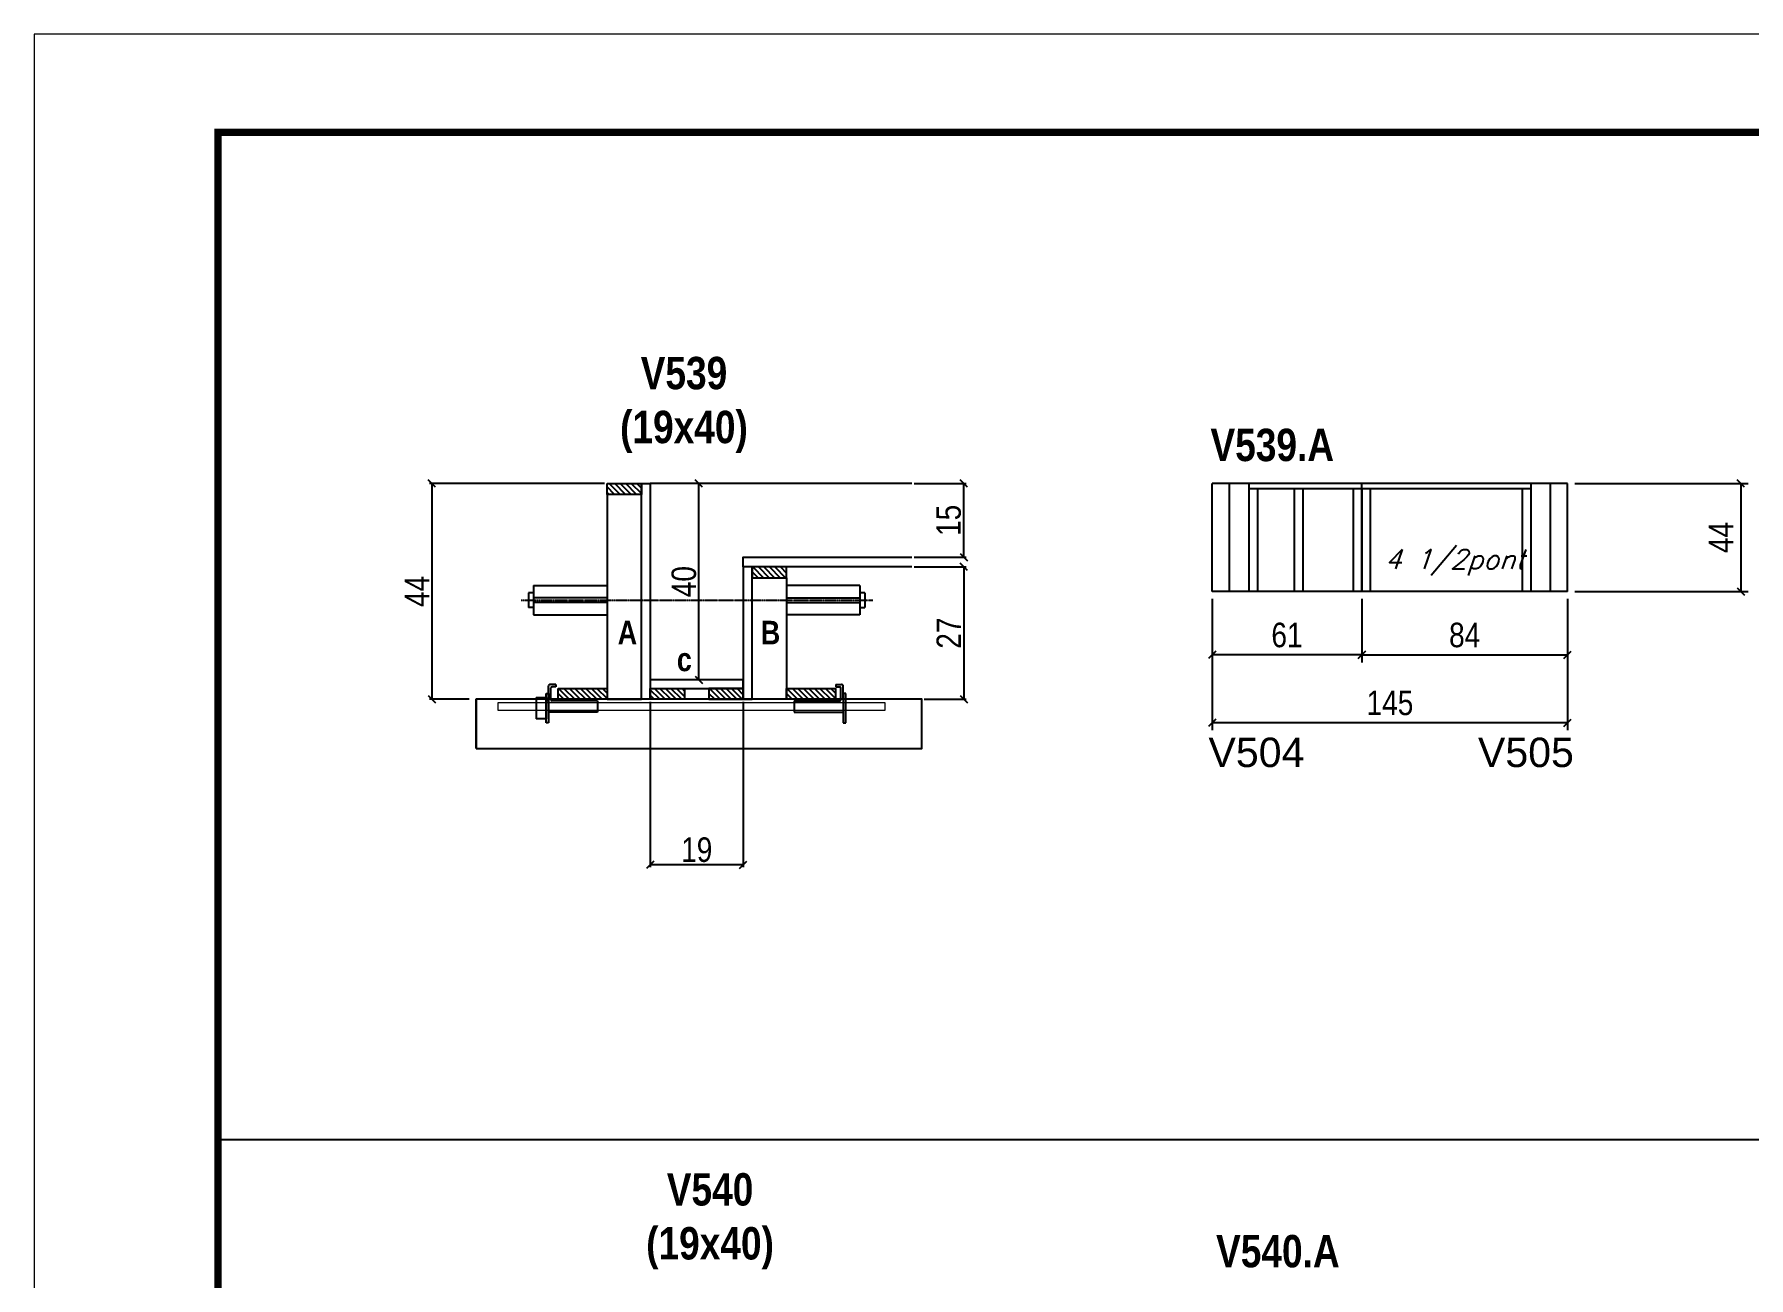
# Model space of a CAD drawing. Extents: x 3309 to 9590, y -2522 to 14608.
# Drawn here: x 8078 to 8777, y 10655 to 11162 of the extents above; entities that cross this region are included whole.
import ezdxf

# ---------------------------------------------------------------- set-up
doc = ezdxf.new("R2010")
doc.units = 0
doc.linetypes.add('DASHED', pattern=[0.75, 0.5, -0.25])
doc.linetypes.add('HIDDEN', pattern=[0.375, 0.25, -0.125])
for name, color, linetype in [('5', 5, 'Continuous'), ('barrote', 251, 'Continuous'), ('COTA', 241, 'Continuous'), ('detalhes', 4, 'Continuous'), ('NOMENCLATURA', 7, 'Continuous'), ('Painéis', 200, 'Continuous'), ('presilha', 1, 'Continuous'), ('SARR_2.2x10', 60, 'Continuous'), ('SARR_2.2x7', 40, 'Continuous'), ('SARR_3.5x7', 81, 'Continuous'), ('TENSOR', 3, 'Continuous'), ('texto', 7, 'Continuous')]:
    doc.layers.add(name, color=color, linetype=linetype)
for name, color, linetype, lineweight in [('CONCRETO', 251, 'Continuous', 25), ('Folhas', 255, 'Continuous', 9), ('SARRAFO DE PRESSAO', 251, 'DASHED', 9), ('SCO-___-LAJ', 2, 'Continuous', 0)]:
    doc.layers.add(name, color=color, linetype=linetype, lineweight=lineweight)
doc.styles.add('COTA TECNICA', font='techl___.ttf', dxfattribs={"height": 10})
doc.styles.add('COTA TECNICA 2X', font='techl___.ttf', dxfattribs={"height": 10})
doc.styles.add('Romans', font='romans.shx')
doc.styles.get("Standard").update_dxf_attribs({"font": 'arial.ttf'})
doc.styles.add('TECNICA', font='techb___.ttf', dxfattribs={"height": 10})
doc.dimstyles.new('PAINEL', dxfattribs={"dimtxt": 10, "dimasz": 3, "dimexe": 3, "dimexo": 3, "dimgap": 3, "dimtad": 1, "dimdec": 1, "dimzin": 12, "dimdsep": 46, "dimtxsty": 'COTA TECNICA', "dimblk1": 'OBLIQUE', "dimblk2": 'OBLIQUE', "dimsah": 1, "dimcen": 0.9, "dimclrd": 4, "dimclre": 4, "dimclrt": 240, "dimadec": 1, "dimazin": 3, "dimtfac": 1, "dimtdec": 1, "dimtmove": 0, "dimatfit": 3, "dimfxl": 1, "dimtolj": 1, "dimtzin": 12, "dimarcsym": 0})
doc.dimstyles.new('SECAO', dxfattribs={"dimscale": 0.333333, "dimtxt": 5, "dimasz": 9, "dimexe": 3, "dimexo": 3, "dimgap": 3, "dimtad": 1, "dimdec": 1, "dimlfac": 0.5, "dimzin": 12, "dimdsep": 46, "dimtxsty": 'COTA TECNICA 2X', "dimblk1": 'OBLIQUE', "dimblk2": 'OBLIQUE', "dimsah": 1, "dimcen": 0.9, "dimclrd": 4, "dimclre": 4, "dimclrt": 240, "dimadec": 1, "dimazin": 3, "dimtfac": 1, "dimtdec": 1, "dimtmove": 0, "dimatfit": 3, "dimfxl": 1, "dimtolj": 1, "dimtzin": 12, "dimarcsym": 0})
pattern_1 = [(135, (41564.4781, -112621.3136), (-1.122532015, -1.122532015), [])]

# ---------------------------------------------------------------- blocks, each defined once
blk = doc.blocks.new('9999999999')
at = {"layer": 'Folhas'}
blk.add_lwpolyline([(98138.98, 34190.21), (99623.98, 34190.21), (99623.98, 35240.21), (98138.98, 35240.21)], close=True, dxfattribs=at)
at = {"layer": 'Folhas', "color": 30, "const_width": 3}
blk.add_lwpolyline([(98213.98, 34230.21), (99583.98, 34230.21), (99583.98, 35200.21), (98213.98, 35200.21)], close=True, dxfattribs=at)
blk = doc.blocks.new('_Oblique')
at = {"color": 0, "linetype": 'ByBlock', "lineweight": -2}
blk.add_line((-0.5, -0.5), (0.5, 0.5), dxfattribs=at)
blk = doc.blocks.new('*D291')
at = {"layer": 'COTA', "color": 4, "lineweight": -2, "transparency": 16777216}
for p, q in [((8329.15, 10889.86), (8329.15, 10822.38)), ((8367.15, 10889.86), (8367.15, 10822.38)), ((8367.15, 10823.38), (8329.15, 10823.38))]:
    blk.add_line(p, q, dxfattribs=at)
at = {"layer": 'Defpoints', "color": 0, "transparency": 16777216}
for p in [(8329.15, 10890.86), (8367.15, 10890.86), (8329.15, 10823.38)]:
    blk.add_point(p, dxfattribs=at)
at = {"layer": 'COTA', "color": 4, "lineweight": -2, "transparency": 16777216, "xscale": 3, "yscale": 3, "zscale": 3, "rotation": 180}
blk.add_blockref('_Oblique', (8329.15, 10823.38), dxfattribs=at)
at = {"layer": 'COTA', "color": 4, "lineweight": -2, "transparency": 16777216, "xscale": 3, "yscale": 3, "zscale": 3}
blk.add_blockref('_Oblique', (8367.15, 10823.38), dxfattribs=at)
at = {"layer": 'COTA', "color": 240, "transparency": 16777216, "insert": (8348.15, 10829.47), "char_height": 10, "attachment_point": 5, "style": 'COTA TECNICA 2X'}
blk.add_mtext('\\A1;19', dxfattribs=at)
blk = doc.blocks.new('PRESILHA METÁLICA 1')
at = {"layer": 'presilha'}
for p, q in [((12, 21), (8.6, 21)), ((12, 21), (12, 19.5)), ((0, 13), (6, 13)), ((0, 13), (0, 0)), ((6, 15.5), (7.5, 15.5)), ((6, -2.5), (6, 15.5)), ((6, 13), (6, 0)), ((7.5, 10.6), (7.5, 19.9)), ((7.5, 15.5), (7.5, -2.5)), ((9, 11.6), (9, 18.9)), ((12, 19.5), (9.6, 19.5)), ((37.5, 11), (9.6, 11)), ((37.5, 11), (37.5, 4.1)), ((6, 0), (0, 0)), ((37.5, 4.1), (7.5, 4.1)), ((7.5, -2.5), (6, -2.5))]:
    blk.add_line(p, q, dxfattribs=at)
for centre, radius, start, end in [((8.6, 19.9), 1.14, 90, 180), ((9.6, 18.9), 0.57, 90, 180), ((9.6, 11.6), 0.57, 180, 270)]:
    blk.add_arc(centre, radius, start, end, dxfattribs=at)
blk = doc.blocks.new('PRESILHA METÁLICA 2')
at = {"layer": 'presilha'}
for p, q in [((-5.2, 23.5), (-5.2, 22)), ((-5.2, 23.5), (-1.9, 23.5)), ((-5.2, 22), (-2.8, 22)), ((-2.2, 14.1), (-2.2, 21.4)), ((-0.8, 14.6), (-0.8, 22.4)), ((-30.8, 13.5), (-30.8, 6.6)), ((-30.8, 13.5), (-2.8, 13.5)), ((0.8, 18), (-0.8, 18)), ((-0.8, 18), (-0.8, 0)), ((0.8, 0), (0.8, 18)), ((-30.8, 6.6), (-0.8, 6.6)), ((-0.8, 0), (0.8, 0))]:
    blk.add_line(p, q, dxfattribs=at)
for centre, radius, start, end in [((-2.8, 21.4), 0.57, 0, 90), ((-1.9, 22.4), 1.14, 0, 90), ((-2.8, 14.1), 0.57, 270, 0)]:
    blk.add_arc(centre, radius, start, end, dxfattribs=at)
blk = doc.blocks.new('*D292')
at = {"layer": 'COTA', "color": 4, "lineweight": -2, "transparency": 16777216}
for p, q in [((8310.55, 10978.86), (8239.1, 10978.86)), ((8240.1, 10978.86), (8240.1, 10890.86)), ((8255.34, 10890.86), (8239.1, 10890.86))]:
    blk.add_line(p, q, dxfattribs=at)
at = {"layer": 'Defpoints', "color": 0, "transparency": 16777216}
for p in [(8311.55, 10978.86), (8240.1, 10890.86), (8256.34, 10890.86)]:
    blk.add_point(p, dxfattribs=at)
at = {"layer": 'COTA', "color": 4, "lineweight": -2, "transparency": 16777216, "xscale": 3, "yscale": 3, "zscale": 3}
for p, rotation in [((8240.1, 10978.86), 90), ((8240.1, 10890.86), 270)]:
    blk.add_blockref('_Oblique', p, dxfattribs=dict(at, rotation=rotation))
at = {"layer": 'COTA', "color": 240, "transparency": 16777216, "insert": (8234.03, 10934.86), "char_height": 10, "attachment_point": 5, "rotation": 90, "style": 'COTA TECNICA 2X'}
blk.add_mtext('\\A1;44', dxfattribs=at)
blk = doc.blocks.new('*D293')
at = {"layer": 'COTA', "color": 4, "lineweight": -2, "transparency": 16777216}
for p, q in [((8436.85, 10944.86), (8458.07, 10944.86)), ((8457.07, 10944.86), (8457.07, 10890.86)), ((8440.96, 10890.86), (8458.07, 10890.86))]:
    blk.add_line(p, q, dxfattribs=at)
at = {"layer": 'Defpoints', "color": 0, "transparency": 16777216}
for p in [(8435.85, 10944.86), (8439.96, 10890.86), (8457.07, 10890.86)]:
    blk.add_point(p, dxfattribs=at)
at = {"layer": 'COTA', "color": 4, "lineweight": -2, "transparency": 16777216, "xscale": 3, "yscale": 3, "zscale": 3}
for p, rotation in [((8457.07, 10944.86), 90), ((8457.07, 10890.86), 270)]:
    blk.add_blockref('_Oblique', p, dxfattribs=dict(at, rotation=rotation))
at = {"layer": 'COTA', "color": 240, "transparency": 16777216, "insert": (8450.99, 10917.86), "char_height": 10, "attachment_point": 5, "rotation": 90, "style": 'COTA TECNICA 2X'}
blk.add_mtext('\\A1;27', dxfattribs=at)
blk = doc.blocks.new('*D294')
at = {"layer": 'COTA', "color": 4, "lineweight": -2, "transparency": 16777216}
for p, q in [((8366.15, 10978.86), (8348.04, 10978.86)), ((8349.04, 10898.86), (8349.04, 10978.86)), ((8366.15, 10898.86), (8348.04, 10898.86))]:
    blk.add_line(p, q, dxfattribs=at)
at = {"layer": 'Defpoints', "color": 0, "transparency": 16777216}
for p in [(8349.04, 10978.86), (8367.15, 10978.86), (8367.15, 10898.86)]:
    blk.add_point(p, dxfattribs=at)
at = {"layer": 'COTA', "color": 4, "lineweight": -2, "transparency": 16777216, "xscale": 3, "yscale": 3, "zscale": 3}
for p, rotation in [((8349.04, 10978.86), 90), ((8349.04, 10898.86), 270)]:
    blk.add_blockref('_Oblique', p, dxfattribs=dict(at, rotation=rotation))
at = {"layer": 'COTA', "color": 240, "transparency": 16777216, "insert": (8342.94, 10938.86), "char_height": 10, "attachment_point": 5, "rotation": 90, "style": 'COTA TECNICA 2X'}
blk.add_mtext('\\A1;40', dxfattribs=at)
blk = doc.blocks.new('*D295')
at = {"layer": 'COTA', "color": 4, "lineweight": -2, "transparency": 16777216}
for p, q in [((8436.85, 10978.86), (8458.07, 10978.86)), ((8457.07, 10948.86), (8457.07, 10978.86)), ((8436.85, 10948.86), (8458.07, 10948.86))]:
    blk.add_line(p, q, dxfattribs=at)
at = {"layer": 'Defpoints', "color": 0, "transparency": 16777216}
for p in [(8435.85, 10978.86), (8457.07, 10978.86), (8435.85, 10948.86)]:
    blk.add_point(p, dxfattribs=at)
at = {"layer": 'COTA', "color": 4, "lineweight": -2, "transparency": 16777216, "xscale": 3, "yscale": 3, "zscale": 3}
for p, rotation in [((8457.07, 10978.86), 90), ((8457.07, 10948.86), 270)]:
    blk.add_blockref('_Oblique', p, dxfattribs=dict(at, rotation=rotation))
at = {"layer": 'COTA', "color": 240, "transparency": 16777216, "insert": (8450.96, 10963.86), "char_height": 10, "attachment_point": 5, "rotation": 90, "style": 'COTA TECNICA 2X'}
blk.add_mtext('\\A1;15', dxfattribs=at)
blk = doc.blocks.new('*D296')
at = {"layer": 'COTA', "color": 4, "linetype": 'ByBlock', "lineweight": -2, "transparency": 16777216}
for p, q in [((8558.47, 10931.86), (8558.47, 10905.94)), ((8619.47, 10931.86), (8619.47, 10905.94)), ((8619.47, 10908.94), (8558.47, 10908.94))]:
    blk.add_line(p, q, dxfattribs=at)
at = {"layer": 'Defpoints', "color": 0, "linetype": 'ByBlock', "transparency": 16777216}
for p in [(8558.47, 10934.86), (8619.47, 10934.86), (8558.47, 10908.94)]:
    blk.add_point(p, dxfattribs=at)
at = {"layer": 'COTA', "color": 4, "linetype": 'ByBlock', "lineweight": -2, "transparency": 16777216, "xscale": 3, "yscale": 3, "zscale": 3, "rotation": 180}
blk.add_blockref('_Oblique', (8558.47, 10908.94), dxfattribs=at)
at = {"layer": 'COTA', "color": 4, "linetype": 'ByBlock', "lineweight": -2, "transparency": 16777216, "xscale": 3, "yscale": 3, "zscale": 3}
blk.add_blockref('_Oblique', (8619.47, 10908.94), dxfattribs=at)
at = {"layer": 'COTA', "color": 240, "linetype": 'ByBlock', "transparency": 16777216, "insert": (8588.97, 10917.04), "char_height": 10, "attachment_point": 5, "style": 'COTA TECNICA'}
blk.add_mtext('\\A1;61', dxfattribs=at)
blk = doc.blocks.new('*D299')
at = {"layer": 'COTA', "color": 4, "linetype": 'ByBlock', "lineweight": -2, "transparency": 16777216}
for p, q in [((8558.47, 10931.86), (8558.47, 10878.23)), ((8703.47, 10931.86), (8703.47, 10878.23)), ((8703.47, 10881.23), (8558.47, 10881.23))]:
    blk.add_line(p, q, dxfattribs=at)
at = {"layer": 'Defpoints', "color": 0, "linetype": 'ByBlock', "transparency": 16777216}
for p in [(8558.47, 10934.86), (8703.47, 10934.86), (8558.47, 10881.23)]:
    blk.add_point(p, dxfattribs=at)
at = {"layer": 'COTA', "color": 4, "linetype": 'ByBlock', "lineweight": -2, "transparency": 16777216, "xscale": 3, "yscale": 3, "zscale": 3, "rotation": 180}
blk.add_blockref('_Oblique', (8558.47, 10881.23), dxfattribs=at)
at = {"layer": 'COTA', "color": 4, "linetype": 'ByBlock', "lineweight": -2, "transparency": 16777216, "xscale": 3, "yscale": 3, "zscale": 3}
blk.add_blockref('_Oblique', (8703.47, 10881.23), dxfattribs=at)
at = {"layer": 'COTA', "color": 240, "linetype": 'ByBlock', "transparency": 16777216, "insert": (8630.97, 10889.34), "char_height": 10, "attachment_point": 5, "style": 'COTA TECNICA'}
blk.add_mtext('\\A1;145', dxfattribs=at)
blk = doc.blocks.new('*D297')
at = {"layer": 'COTA', "color": 4, "lineweight": -2, "transparency": 16777216}
for p, q in [((8619.47, 10931.86), (8619.47, 10905.94)), ((8703.47, 10931.86), (8703.47, 10905.94)), ((8619.47, 10908.94), (8703.47, 10908.94))]:
    blk.add_line(p, q, dxfattribs=at)
at = {"layer": 'Defpoints', "color": 0, "transparency": 16777216}
for p in [(8619.47, 10934.86, 0), (8703.47, 10934.86, 0), (8703.47, 10908.94)]:
    blk.add_point(p, dxfattribs=at)
at = {"layer": 'COTA', "color": 4, "lineweight": -2, "transparency": 16777216, "xscale": 3, "yscale": 3, "zscale": 3, "rotation": 180}
blk.add_blockref('_Oblique', (8619.47, 10908.94), dxfattribs=at)
at = {"layer": 'COTA', "color": 4, "lineweight": -2, "transparency": 16777216, "xscale": 3, "yscale": 3, "zscale": 3}
blk.add_blockref('_Oblique', (8703.47, 10908.94), dxfattribs=at)
at = {"layer": 'COTA', "color": 240, "transparency": 16777216, "insert": (8661.47, 10917.04), "char_height": 10, "attachment_point": 5, "style": 'COTA TECNICA'}
blk.add_mtext('\\A1;84', dxfattribs=at)
blk = doc.blocks.new('*D298')
at = {"layer": 'COTA', "color": 4, "lineweight": -2, "transparency": 16777216}
for p, q in [((8706.47, 10978.86), (8777.15, 10978.86)), ((8774.15, 10978.86), (8774.15, 10934.86)), ((8706.47, 10934.86), (8777.15, 10934.86))]:
    blk.add_line(p, q, dxfattribs=at)
at = {"layer": 'Defpoints', "color": 0, "transparency": 16777216}
for p in [(8703.47, 10978.86, 0), (8703.47, 10934.86, 0), (8774.15, 10934.86)]:
    blk.add_point(p, dxfattribs=at)
at = {"layer": 'COTA', "color": 4, "lineweight": -2, "transparency": 16777216, "xscale": 3, "yscale": 3, "zscale": 3}
for p, rotation in [((8774.15, 10978.86), 90), ((8774.15, 10934.86), 270)]:
    blk.add_blockref('_Oblique', p, dxfattribs=dict(at, rotation=rotation))
at = {"layer": 'COTA', "color": 240, "transparency": 16777216, "insert": (8766.08, 10956.86), "char_height": 10, "attachment_point": 5, "rotation": 90, "style": 'COTA TECNICA'}
blk.add_mtext('\\A1;44', dxfattribs=at)

msp = doc.modelspace()

# ---------------------------------------------------------------- hatches: boundary and pattern name
at = {"layer": 'SARR_2.2x10'}
h = msp.add_hatch(dxfattribs=at)
h.set_pattern_fill('ANSI31', color=256, scale=0.5, angle=90)
h.set_pattern_definition([(135, (41484.8781, -112621.3136), (-1.122532015, -1.122532015), [])])
h.paths.add_polyline_path([(8291.55, 10895.26), (8291.55, 10890.86), (8311.55, 10890.86), (8311.55, 10895.26)])
h = msp.add_hatch(dxfattribs=at)
h.set_pattern_fill('ANSI31', color=256, scale=0.5, angle=90)
h.set_pattern_definition([(135, (41578.0781, -112621.3136), (-1.122532015, -1.122532015), [])])
h.paths.add_polyline_path([(8384.75, 10895.26), (8384.75, 10890.86), (8404.75, 10890.86), (8404.75, 10895.26)])
at = {"layer": 'SARR_2.2x7'}
h = msp.add_hatch(dxfattribs=at)
h.set_pattern_fill('ANSI31', color=256, scale=0.5, angle=90)
h.set_pattern_definition([(135, (41498.8781, -112537.7136), (-1.122532015, -1.122532015), [])])
h.paths.add_polyline_path([(8325.55, 10978.86), (8325.55, 10974.46), (8311.55, 10974.46), (8311.55, 10978.86)])
h = msp.add_hatch(dxfattribs=at)
h.set_pattern_fill('ANSI31', color=256, scale=0.5, angle=90)
h.set_pattern_definition([(135, (41478.8781, -112571.7136), (-1.122532015, -1.122532015), [])])
h.paths.add_polyline_path([(8370.75, 10944.86), (8370.75, 10940.46), (8384.75, 10940.46), (8384.75, 10944.86)])
h = msp.add_hatch(dxfattribs=at)
h.set_pattern_fill('ANSI31', color=256, scale=0.5, angle=90)
h.set_pattern_definition(pattern_1)
h.paths.add_polyline_path([(8343.15, 10890.86), (8343.15, 10895.26), (8329.15, 10895.26), (8329.15, 10890.86)])
h = msp.add_hatch(dxfattribs=at)
h.set_pattern_fill('ANSI31', color=256, scale=0.5, angle=90)
h.set_pattern_definition(pattern_1)
h.paths.add_polyline_path([(8353.15, 10895.26), (8353.15, 10890.86), (8367.15, 10890.86), (8367.15, 10895.26)])

# ---------------------------------------------------------------- linework, layer by layer
at = {"ltscale": 3}
for p, q in [((8279.55, 10934.31), (8279.55, 10928.31)), ((8281.55, 10934.31), (8279.55, 10934.31)), ((8281.55, 10937.31), (8281.55, 10925.31)), ((8281.55, 10937.31), (8311.55, 10937.31)), ((8414.75, 10937.31), (8384.75, 10937.31)), ((8414.75, 10937.31), (8414.75, 10925.31)), ((8416.75, 10934.31), (8414.75, 10934.31)), ((8416.75, 10934.31), (8416.75, 10928.31)), ((8281.55, 10928.31), (8279.55, 10928.31)), ((8311.55, 10932.31), (8281.55, 10932.31)), ((8311.55, 10930.31), (8281.55, 10930.31)), ((8384.75, 10932.31), (8414.75, 10932.31)), ((8384.75, 10930.31), (8414.75, 10930.31)), ((8414.75, 10928.31), (8416.75, 10928.31)), ((8281.55, 10925.31), (8311.55, 10925.31)), ((8414.75, 10925.31), (8384.75, 10925.31))]:
    msp.add_line(p, q, dxfattribs=at)
at = {"layer": 'barrote'}
msp.add_lwpolyline([(8258.09, 10870.86), (8440.01, 10870.86), (8440.01, 10890.86), (8258.09, 10890.86)], close=True, dxfattribs=at)
at = {"layer": 'CONCRETO', "linetype": 'Continuous'}
msp.add_line((8435.85, 10978.86), (8329.15, 10978.86), dxfattribs=at)
at = {"layer": 'COTA'}
for p, q in [((8558.47, 10978.86, 0), (8558.47, 10978.86, 0)), ((8703.47, 10978.86, 0), (8703.47, 10978.86, 0)), ((8152.87, 10711.25), (9522.87, 10711.25))]:
    msp.add_line(p, q, dxfattribs=at)
at = {"layer": 'detalhes', "color": 250}
msp.add_line((8258.09, 10870.86), (8258.09, 10890.86), dxfattribs=at)
at = {"layer": 'Painéis', "linetype": 'ByBlock'}
for p, q in [((8703.47, 10978.86, 0), (8558.47, 10978.86, 0)), ((8558.47, 10934.86, 0), (8558.47, 10978.86, 0)), ((8619.47, 10934.86, 0), (8619.47, 10978.86, 0)), ((8703.47, 10934.86, 0), (8703.47, 10978.86, 0)), ((8703.47, 10934.86, 0), (8558.47, 10934.86, 0))]:
    msp.add_line(p, q, dxfattribs=at)
at = {"layer": 'Painéis', "linetype": 'Continuous'}
for points in [[(8325.55, 10890.86), (8325.55, 10978.86), (8329.15, 10978.86), (8329.15, 10890.86)], [(8370.75, 10890.86), (8370.75, 10944.86), (8367.15, 10944.86), (8367.15, 10890.86)], [(8367.15, 10898.86), (8329.15, 10898.86), (8329.15, 10895.26), (8367.15, 10895.26)]]:
    msp.add_lwpolyline(points, close=True, dxfattribs=at)
at = {"layer": 'Painéis', "linetype": 'Continuous', "elevation": 0}
msp.add_lwpolyline([(8435.85, 10944.86), (8367.15, 10944.86), (8367.15, 10948.86), (8435.85, 10948.86)], dxfattribs=at)
at = {"layer": 'SARR_2.2x10'}
for points in [[(8291.55, 10895.26), (8311.55, 10895.26), (8311.55, 10890.86), (8291.55, 10890.86)], [(8384.75, 10895.26), (8404.75, 10895.26), (8404.75, 10890.86), (8384.75, 10890.86)]]:
    msp.add_lwpolyline(points, close=True, dxfattribs=at)
at = {"layer": 'SARR_2.2x7', "linetype": 'Continuous'}
for p, q in [((8565.47, 10934.86, 0), (8565.47, 10978.86, 0)), ((8619.47, 10976.66, 0), (8573.47, 10976.66, 0)), ((8688.47, 10976.66, 0), (8619.47, 10976.66, 0)), ((8619.47, 10976.66, 0), (8619.47, 10976.66, 0)), ((8696.47, 10934.86, 0), (8696.47, 10978.86, 0))]:
    msp.add_line(p, q, dxfattribs=at)
at = {"layer": 'SARR_2.2x7', "elevation": 0}
for points in [[(8311.55, 10978.86), (8325.55, 10978.86), (8325.55, 10974.46), (8311.55, 10974.46)], [(8384.75, 10944.86), (8370.75, 10944.86), (8370.75, 10940.46), (8384.75, 10940.46)]]:
    msp.add_lwpolyline(points, close=True, dxfattribs=at)
at = {"layer": 'SARR_2.2x7'}
for points in [[(8329.15, 10895.26), (8343.15, 10895.26), (8343.15, 10890.86), (8329.15, 10890.86)], [(8367.15, 10895.26), (8353.15, 10895.26), (8353.15, 10890.86), (8367.15, 10890.86)]]:
    msp.add_lwpolyline(points, close=True, dxfattribs=at)
at = {"layer": 'SARR_3.5x7'}
for p, q in [((8573.47, 10978.86, 0), (8573.47, 10934.86, 0)), ((8576.97, 10976.66, 0), (8576.97, 10934.86, 0)), ((8591.93, 10976.66, 0), (8591.93, 10934.86, 0)), ((8595.43, 10976.66, 0), (8595.43, 10934.86, 0)), ((8615.97, 10976.66, 0), (8615.97, 10934.86, 0)), ((8619.47, 10976.66, 0), (8619.47, 10934.86, 0)), ((8622.97, 10976.66, 0), (8622.97, 10934.86, 0)), ((8684.97, 10976.66, 0), (8684.97, 10934.86, 0)), ((8688.47, 10978.86, 0), (8688.47, 10934.86, 0))]:
    msp.add_line(p, q, dxfattribs=at)
for points in [[(8325.55, 10974.46), (8311.55, 10974.46), (8311.55, 10890.86), (8325.55, 10890.86)], [(8370.75, 10940.46), (8384.75, 10940.46), (8384.75, 10890.86), (8370.75, 10890.86)]]:
    msp.add_lwpolyline(points, close=True, dxfattribs=at)
at = {"layer": 'SCO-___-LAJ', "color": 1}
msp.add_lwpolyline([(8267.1, 10889.52), (8424.93, 10889.52), (8424.93, 10886.32), (8267.1, 10886.32)], close=True, dxfattribs=at)
at = {"layer": 'TENSOR', "linetype": 'HIDDEN', "ltscale": 0.5}
msp.add_line((8276.55, 10931.31), (8420.05, 10931.31), dxfattribs=at)

# ---------------------------------------------------------------- block references
at = {"layer": 'presilha', "xscale": 0.6666666666666666, "yscale": 0.6666666666666666, "zscale": 0.6666666666666666}
for name, p in [('PRESILHA METÁLICA 1', (8282.68, 10882.89)), ('PRESILHA METÁLICA 2', (8408.43, 10881.22))]:
    msp.add_blockref(name, p, dxfattribs=at)
at = {"layer": 'SARRAFO DE PRESSAO', "color": 6, "linetype": 'ByBlock'}
msp.add_blockref('9999999999', (-90061.11, -24078.07), dxfattribs=at)

# ---------------------------------------------------------------- texts
at = {"layer": '5', "linetype": 'Continuous'}
for s, p in [('V504', (8556.93, 10863.22, 0)), ('V505', (8666.88, 10863.22, 0))]:
    msp.add_text(s, height=12, rotation=359.99996, dxfattribs=at).set_placement(p)
at = {"layer": 'detalhes', "style": 'TECNICA'}
for s, p in [('A', (8315.9, 10913.29)), ('B', (8374.28, 10913.28)), ('c', (8340.04, 10902.33))]:
    msp.add_text(s, height=9.6, dxfattribs=at).set_placement(p)
at = {"layer": 'NOMENCLATURA', "style": 'TECNICA'}
for s, p in [('V539.A', (8557.75, 10988.04, 0)), ('V540.A', (8560.04, 10659.15, 0))]:
    msp.add_text(s, height=13.2, dxfattribs=at).set_placement(p)
at = {"layer": 'NOMENCLATURA', "char_height": 13.2, "attachment_point": 2, "style": 'TECNICA'}
for s, insert in [('V539\\P(19x40)', (8342.94, 11030.55)), ('V540\\P(19x40)', (8353.58, 10697.56))]:
    msp.add_mtext_dynamic_manual_height_columns(s, width=300.2766, gutter_width=1, heights=[0], dxfattribs=dict(at, insert=insert))
at = {"layer": 'texto', "color": 2, "insert": (8657.42, 10946.7, 0), "char_height": 8, "attachment_point": 5, "style": 'Romans'}
msp.add_mtext('{\\Q19;\\C256;4 1/2pont}', dxfattribs=at)

# ---------------------------------------------------------------- dimensions: what is measured, and where the dimension line sits
at = {"layer": 'COTA'}
for base, p1, p2, dimstyle, picture, middle in [((8240.1, 10890.86, 0), (8311.55, 10978.86), (8256.34, 10890.86, 0), 'SECAO', '*D292', (8234.03, 10934.86, 0)), ((8457.07, 10978.86), (8435.85, 10948.86), (8435.85, 10978.86), 'SECAO', '*D295', (8450.96, 10963.86)), ((8774.15, 10934.86, 0), (8703.47, 10978.86, 0), (8703.47, 10934.86, 0), 'PAINEL', '*D298', (8766.08, 10956.86, 0)), ((8457.07, 10890.86, 0), (8435.85, 10944.86), (8439.96, 10890.86, 0), 'SECAO', '*D293', (8450.99, 10917.86, 0))]:
    dim = msp.add_linear_dim(base=base, p1=p1, p2=p2, angle=90, dimstyle=dimstyle, dxfattribs=at)
    dim.commit()
    dim.dimension.update_dxf_attribs({"geometry": picture, "text_midpoint": middle})
for base, p1, p2, angle, picture, middle in [((8349.04, 10978.86), (8367.15, 10898.86), (8367.15, 10978.86), 90, '*D294', (8349.04, 10938.86)), ((8329.15, 10823.38), (8367.15, 10890.86), (8329.15, 10890.86), 180, '*D291', (8348.15, 10823.38))]:
    dim = msp.add_linear_dim(base=base, p1=p1, p2=p2, angle=angle, dimstyle='SECAO', dxfattribs=at)
    dim.commit()
    dim.dimension.update_dxf_attribs({"geometry": picture, "text_midpoint": middle, "dimtype": 160})
at = {"layer": 'COTA', "linetype": 'ByBlock'}
dim = msp.add_linear_dim(base=(8558.47, 10908.94, 0), p1=(8619.47, 10934.86, 0), p2=(8558.47, 10934.86, 0), angle=180, dimstyle='PAINEL', override={"dimtmove": 1}, dxfattribs=at)
dim.commit()
dim.dimension.update_dxf_attribs({"geometry": '*D296', "text_midpoint": (8588.97, 10917.04, 0)})
dim = msp.add_linear_dim(base=(8558.47, 10881.23, 0), p1=(8703.47, 10934.86, 0), p2=(8558.47, 10934.86, 0), angle=180, dimstyle='PAINEL', dxfattribs=at)
dim.commit()
dim.dimension.update_dxf_attribs({"geometry": '*D299', "text_midpoint": (8630.97, 10889.34, 0)})
at = {"layer": 'COTA'}
dim = msp.add_linear_dim(base=(8703.47, 10908.94, 0), p1=(8619.47, 10934.86, 0), p2=(8703.47, 10934.86, 0), dimstyle='PAINEL', dxfattribs=at)
dim.commit()
dim.dimension.update_dxf_attribs({"geometry": '*D297', "text_midpoint": (8661.47, 10917.04, 0)})

doc.saveas('drawing.dxf')
